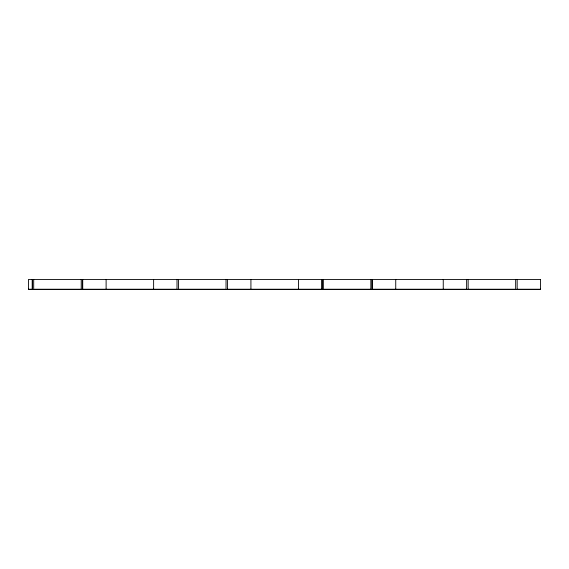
<?xml version="1.0" encoding="UTF-8"?>
<svg xmlns="http://www.w3.org/2000/svg" width="569" height="569" viewBox="0 0 569 569"><rect width="100%" height="100%" fill="white"/><g stroke="black" fill="none" stroke-linecap="round" stroke-linejoin="round"><path stroke-width="0.85" d="M226.22 289.543L227.543 289.23L227.543 279.457M28.45 289.23L32.568 289.23L32.568 279.457M81.218 289.23L33.699 289.23L33.699 279.457M177.386 289.23L82.349 289.23L82.349 279.457M227.166 289.23L322.196 289.23L322.196 279.457M370.846 289.23L323.327 289.23L323.327 279.457M467.014 289.23L371.977 289.23L371.977 279.457M468.145 289.23L515.663 289.23L515.663 279.457M516.794 289.23L540.55 289.23M517.171 279.457L517.171 289.23M468.145 279.457L468.145 289.543M466.637 279.457L466.637 289.23M443.251 279.457L443.251 289.23M395.74 279.457L395.74 289.23M372.354 279.457L372.354 289.23M370.846 279.457L370.846 289.543M321.819 279.457L321.819 289.23M298.441 279.457L298.441 289.23M250.922 279.457L250.922 289.23M226.035 279.457L226.035 289.23L178.517 289.23L178.517 279.457M177.009 279.457L177.009 289.23M153.623 279.457L153.623 289.23M106.111 279.457L106.111 289.23M82.725 279.457L82.725 289.23M81.218 279.457L81.218 289.543M32.191 279.457L32.191 289.23M540.55 279.457L28.45 279.457L28.45 289.543L540.55 289.543L540.55 279.457"/></g></svg>
